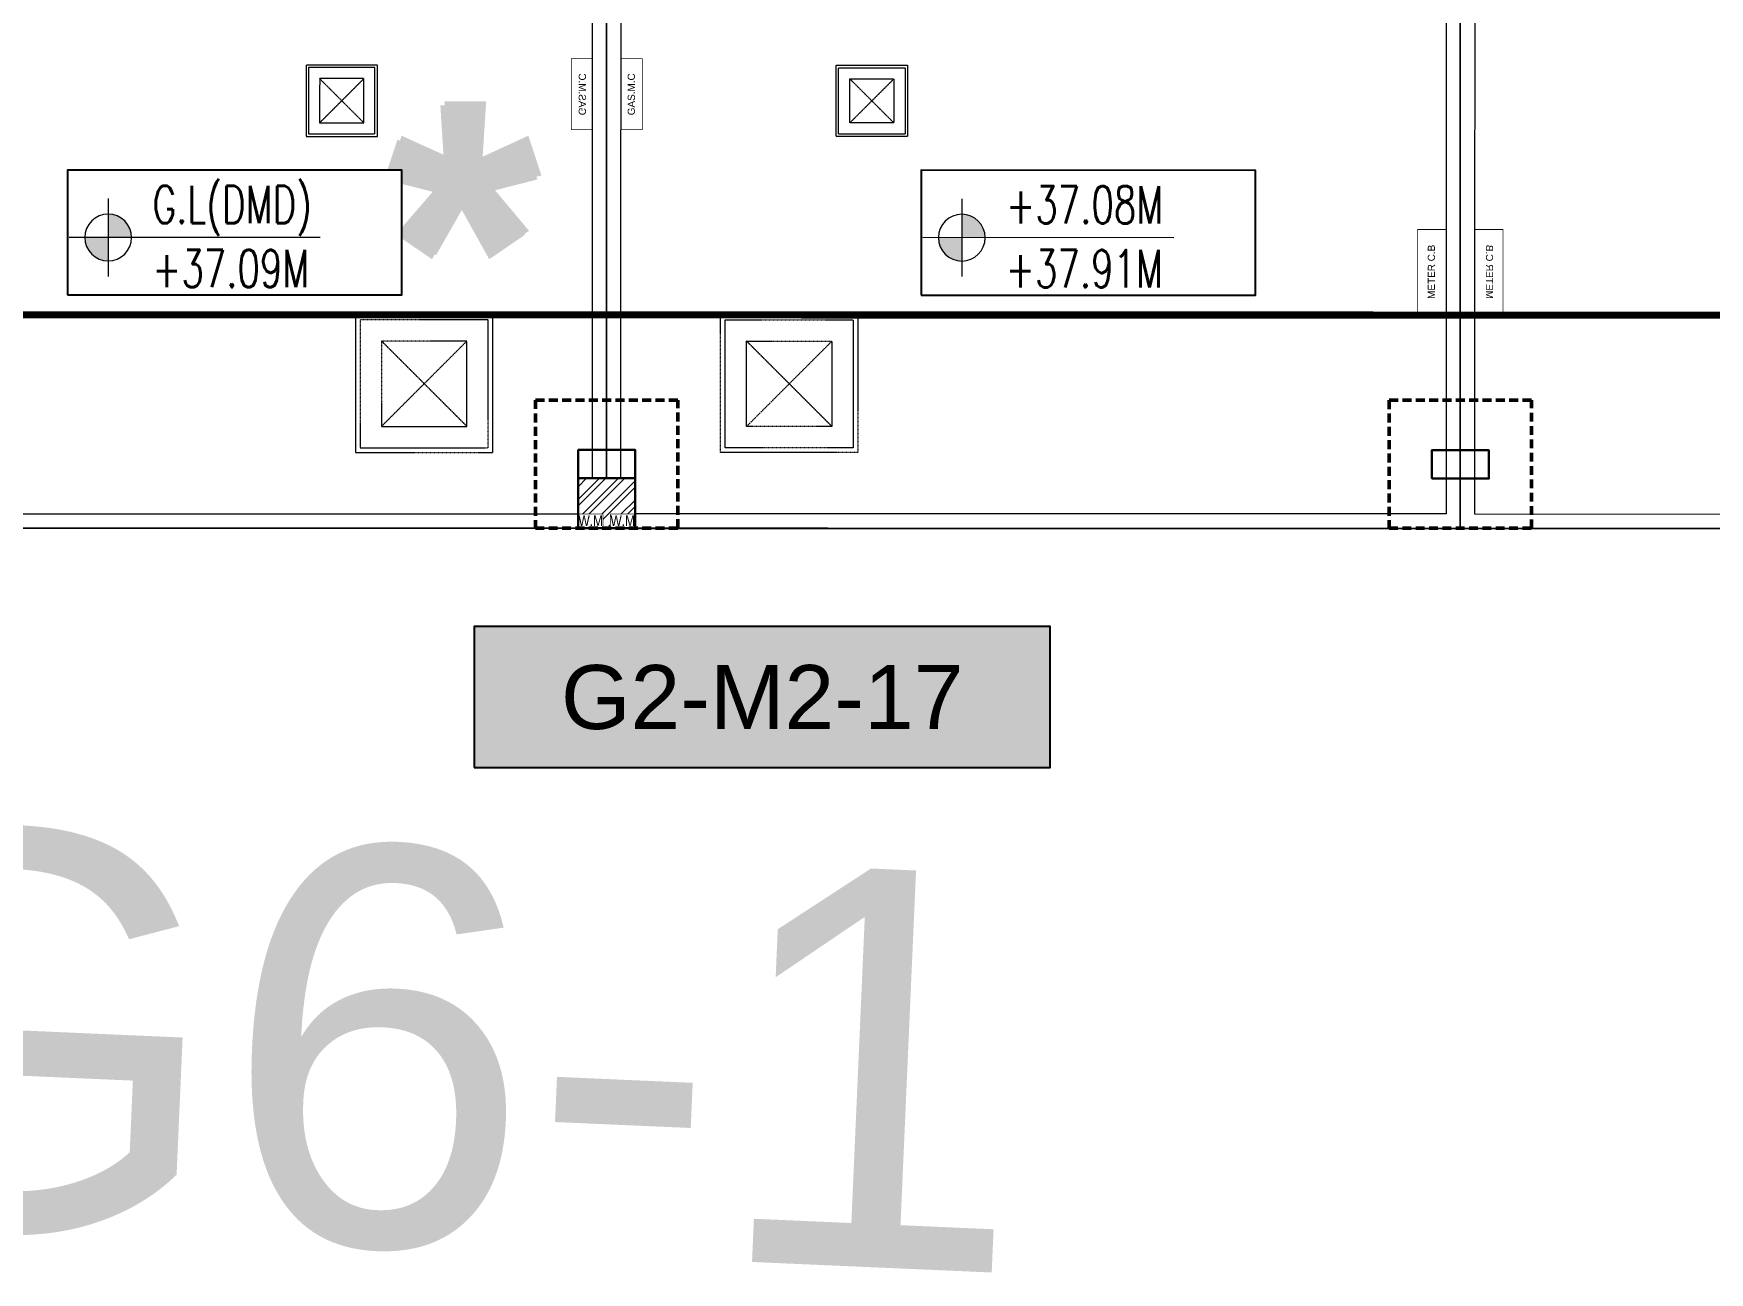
# Model space of a CAD drawing. Header units: centimetres. Extents: x -6122352 to 6876996, y -1694241 to 2592194.
# Drawn here: x 21553 to 33333, y -71385 to -62675 of the extents above; entities that cross this region are included whole.
import ezdxf
from ezdxf.enums import TextEntityAlignment as Align
from ezdxf.xclip import XClip

# ---------------------------------------------------------------- set-up
doc = ezdxf.new("R2010")
doc.units = ezdxf.units.CM
doc.header["$MEASUREMENT"] = 0
doc.header["$XCLIPFRAME"] = 2
for name, pattern in [('23585-XR-AR-END-SETTING OUT PLAN$0$HIDDEN', [0.375, 0.25, -0.125]), ('DASHED2', [0.375, 0.25, -0.125]), ('XR-AR-END-SETTING OUT PLAN$0$23261-XR-AR-SI-GF$0$HIDDEN', [0.375, 0.25, -0.125])]:
    doc.linetypes.add(name, pattern=pattern)
doc.layers.add('08-Compound Wall-4', color=7, linetype='Continuous', lineweight=25, true_color=0xff4405)
for name, color, linetype, lineweight in [('23585-XR-AR-102-6P-GF$0$A-FLOR-XREF', 7, 'Continuous', 9), ('23585-XR-AR-DAMAC PLOT LIMITS$0$1-Mid units', 41, 'Continuous', 5), ('23585-XR-AR-END-SETTING OUT PLAN$0$A-FLOR-UNDR', 8, '23585-XR-AR-END-SETTING OUT PLAN$0$HIDDEN', 5), ('23585-XR-AR-MID-ANNO-GF$0$945-4P-1-101-GROUND FLOOR PLAN$0$XR-MIDDLE-GROUND FLOOR PLAN$0$XR-MIDDLE-GROUND FLOOR PLAN$0$-DR-RW', 6, 'Continuous', 5), ('23585-XR-AR-MID-ANNO-GF$0$945-4P-1-101-GROUND FLOOR PLAN$0$XR-MIDDLE-GROUND FLOOR PLAN$0$XR-MIDDLE-GROUND FLOOR PLAN$0$S-ANNO-TXT', 3, 'Continuous', 25), ('23585-XR-AR-WATER METER$0$A-WALL', 7, 'Continuous', 30), ('23585-XR-AR-WATER METER$0$A-WALL-PATT', 8, 'Continuous', 5), ('23585-XR-AR-WATER METER$0$XR-END-GROUND FLOOR PLAN$0$XR-END-GROUND FLOOR PLAN$0$A-FLOR-PATT_EXT', 8, 'Continuous', 5), ('23585-XR-AR-WATER METER$0$XR-END-GROUND FLOOR PLAN$0$XR-MIDDLE TYPE 2-GROUND FLOOR PLAN$0$XR-MIDDLE-GROUND FLOOR PLAN$0$-DR-RW', 6, 'Continuous', 5), ('23585-XR-AR-WATER METER$0$XR-END-GROUND FLOOR PLAN$0$XR-MIDDLE TYPE 2-GROUND FLOOR PLAN$0$XR-MIDDLE-GROUND FLOOR PLAN$0$S-ANNO-TXT', 3, 'Continuous', 25), ('@ Foundations', 4, 'DASHED2', 50), ('A-ANNO-TEXT', 3, 'Continuous', 25), ('XR-AR-MID-SETTING OUT FOR MASTER$0$23585-XR-AR-MID-GROUND FLOOR$0$A-FLOR-PATT', 8, 'Continuous', 5), ('XR-AR-MID-SETTING OUT FOR MASTER$0$23585-XR-AR-MID-GROUND FLOOR$0$S-COLS', 51, 'Continuous', 40), ('XREF1$0$36-TAGLVL', 23, 'Continuous', 9)]:
    doc.layers.add(name, color=color, linetype=linetype, lineweight=lineweight)
for name, color, linetype in [('23585-XR-AR-BOUNDARY WALLS AND SETBACKS$0$setback', 7, 'XR-AR-END-SETTING OUT PLAN$0$23261-XR-AR-SI-GF$0$HIDDEN'), ('23585-XR-AR-MID-ANNO-GF$0$945-4P-1-101-GROUND FLOOR PLAN$0$XR-MIDDLE-GROUND FLOOR PLAN$0$XR-MIDDLE-GROUND FLOOR PLAN$0$-LPG-CABINET', 6, 'Continuous'), ('@MI-MEP', 7, 'Continuous'), ('@MI-REF LAYER', 7, 'Continuous'), ('B_TH_4', 7, 'Continuous'), ('PANEL-TAGS', 7, 'Continuous'), ('XR-AR-MID-SETTING OUT FOR MASTER$0$23585-XR-AR-MID-GROUND FLOOR$0$GS-HATCH-FLOOR TILE', 251, 'Continuous'), ('XREF1$0$S-LEVELS', 2, 'Continuous'), ('XREF1$0$TYPICAL NEW PROFILE', 3, 'Continuous')]:
    doc.layers.add(name, color=color, linetype=linetype)
doc.styles.add('23585-XR-AR-MALDIVE-1$0$Arial', font='arialbd.ttf')
doc.styles.add('23585-XR-AR-MALDIVE-2$0$Arial', font='arialbd.ttf')
doc.styles.add('23585-XR-AR-MID-ANNO-GF$0$SDC-TEXT', font='arial.ttf')
doc.styles.add('23585-XR-AR-WATER METER$0$XR-END-GROUND FLOOR PLAN$0$XR-MIDDLE TYPE 2-GROUND FLOOR PLAN$0$XR-MIDDLE-GROUND FLOOR PLAN$0$Arial_1', font='arial.ttf', dxfattribs={"height": 0.00295059880239521})
doc.styles.add('Arial', font='arialbd.ttf')
doc.styles.add('PANELTAG_STYLE', font='arial.ttf')
doc.styles.add('XREF1$0$DLT_TEXT', font='romans.shx', dxfattribs={"width": 0.7})

# ---------------------------------------------------------------- blocks, each defined once
blk = doc.blocks.new('23585-XR-AR-BOUNDARY WALLS AND SETBACKS')
at = {"layer": '23585-XR-AR-BOUNDARY WALLS AND SETBACKS$0$setback', "ltscale": 40, "const_width": 0.05}
blk.add_lwpolyline([(496468.9176381507, 2768885.427759894), (496454.540375519, 2768898.601392337), (496450.3855869831, 2768894.06698937), (496446.3321982162, 2768889.643201631), (496442.2787982172, 2768885.219401631), (496438.2251484075, 2768880.795547273), (496434.1717982174, 2768876.371801631), (496430.0156349582, 2768871.835837596), (496444.3924852831, 2768858.661973752), (496448.5491538487, 2768863.198452412), (496452.6025508895, 2768867.622249182), (496456.6559737102, 2768872.045874088), (496460.7093737099, 2768876.469474088), (496464.7627508904, 2768880.893249182)], close=True, dxfattribs=at)
blk = doc.blocks.new('A$C9d9485f6')
at = {"layer": 'A-ANNO-TEXT', "rotation": 312.4881850805905}
blk.add_blockref('23585-XR-AR-BOUNDARY WALLS AND SETBACKS', (-2377088.534775567, -1504219.252137818), dxfattribs=at)
blk = doc.blocks.new('23585-XR-AR-DAMAC PLOT LIMITS')
at = {"layer": '23585-XR-AR-DAMAC PLOT LIMITS$0$1-Mid units', "color": 251, "true_color": 0x636466}
for points in [[(496444.1202999996, 2768891.6699), (496448.1737000002, 2768896.093699999), (496465.8687000005, 2768879.879899999), (496461.8152999999, 2768875.4561)], [(496440.0669, 2768887.246099999), (496444.1202999996, 2768891.6699), (496461.8152999999, 2768875.4561), (496457.7619000003, 2768871.032500001)], [(496457.7619000003, 2768871.032500001), (496453.7084999997, 2768866.608899999), (496436.0132999998, 2768882.8223), (496440.0669, 2768887.246099999)]]:
    blk.add_lwpolyline(points, close=True, dxfattribs=at)
blk = doc.blocks.new('A$Cf093b529')
at = {"layer": 'A-ANNO-TEXT'}
blk.add_blockref('23585-XR-AR-DAMAC PLOT LIMITS', (-495391.9901121984, -2768603.441896566), dxfattribs=at)
blk = doc.blocks.new('XR-AR-MID-SETTING OUT FOR MASTER$0$23585-XR-AR-MID-GROUND FLOOR$0$945-4P-1-101-GROUND FLOOR PLAN$0$XR-MIDDLE-CAR PARK HATCH')
at = {"layer": 'XR-AR-MID-SETTING OUT FOR MASTER$0$23585-XR-AR-MID-GROUND FLOOR$0$A-FLOR-PATT'}
blk.add_lwpolyline([(9250.002853021142, 100.0129149327577), (9249.99679574091, 5500.000000009181), (15050.00005108526, 5502.664669244065), (15050.00005108526, 100.450321876061)], close=True, dxfattribs=at)
blk = doc.blocks.new('XR-AR-MID-SETTING OUT FOR MASTER$0$23585-XR-AR-MID-GROUND FLOOR$0$A$C08698786')
at = {"layer": 'XR-AR-MID-SETTING OUT FOR MASTER$0$23585-XR-AR-MID-GROUND FLOOR$0$S-COLS', "color": 252, "lineweight": 30}
for points in [[(-200.1009931564331, 549.9997375011444), (199.8990068435669, 549.9997372627258), (199.8990068435669, 349.999737739563), (-200.1009931564331, 349.9997375011444)], [(5799.899006843567, 549.9997372627258), (6199.899006605148, 549.9997370243073), (6199.899006843567, 349.9997375011444), (5799.899006843567, 349.9997372627258)]]:
    blk.add_lwpolyline(points, close=True, dxfattribs=at)
blk = doc.blocks.new('23585-XR-AR-END-SETTING OUT PLAN$0$MH-800')
at = {"ltscale": 5}
for p, q in [((-294.2866479934596, -650.7456844130211), (305.7133520064239, -50.74568441302017)), ((-294.2866479934596, -50.74568441302108), (305.7133520064239, -650.7456844130202))]:
    blk.add_line(p, q, dxfattribs=at)
for points in [[(-476.9225677270265, 131.8902353205449), (-476.9225677270265, -833.381604146587), (488.3492717399907, -833.381604146588), (488.3492717399907, 131.8902353205449)], [(-444.2866479934597, 99.25431558697892), (-444.2866479934596, -800.7456844130211), (455.7133520064239, -800.7456844130202), (455.7133520064241, 99.2543155869771)], [(-294.2866479934596, -50.74568441302108), (-294.2866479934596, -650.7456844130211), (305.7133520064239, -650.7456844130202), (305.7133520064239, -50.74568441302017)]]:
    blk.add_lwpolyline(points, close=True, dxfattribs=at)
blk = doc.blocks.new('XR-AR-MID-SETTING OUT FOR MASTER')
at = {"layer": '23585-XR-AR-MID-ANNO-GF$0$945-4P-1-101-GROUND FLOOR PLAN$0$XR-MIDDLE-GROUND FLOOR PLAN$0$XR-MIDDLE-GROUND FLOOR PLAN$0$-DR-RW', "ltscale": 100, "const_width": 5}
blk.add_lwpolyline([(5900.05176121055, 1500.450321767838), (5700.05176121055, 1500.450321767838), (5700.05176121055, 2100.450321767838), (5900.05176121055, 2100.450321767838)], close=True, dxfattribs=at)
at = {"layer": '23585-XR-AR-MID-ANNO-GF$0$945-4P-1-101-GROUND FLOOR PLAN$0$XR-MIDDLE-GROUND FLOOR PLAN$0$XR-MIDDLE-GROUND FLOOR PLAN$0$-LPG-CABINET', "ltscale": 100, "const_width": 5}
blk.add_lwpolyline([(250.0585004000168, 3300.452212361579), (250.0585004000168, 2800.452212361579), (100.0585004000168, 2800.452212361579), (100.0585004000168, 3300.452212361579)], close=True, dxfattribs=at)
at = {"layer": '08-Compound Wall-4', "ltscale": 100}
blk.add_blockref('XR-AR-MID-SETTING OUT FOR MASTER$0$23585-XR-AR-MID-GROUND FLOOR$0$945-4P-1-101-GROUND FLOOR PLAN$0$XR-MIDDLE-CAR PARK HATCH', (-9150.000085264444, 0.1875896453857422), dxfattribs=at)
at = {"layer": '23585-XR-AR-END-SETTING OUT PLAN$0$A-FLOR-UNDR', "color": 8, "ltscale": 100, "xscale": -0.5182770836547854, "yscale": 0.5182770836547854, "zscale": 0.5182770836547854, "rotation": 270.0000009865863}
blk.add_blockref('23585-XR-AR-END-SETTING OUT PLAN$0$MH-800', (2044.600959901667, 3001.106258045715, -0.002995261741824737), dxfattribs=at)
at = {"layer": '23585-XR-AR-END-SETTING OUT PLAN$0$A-FLOR-UNDR', "color": 8, "ltscale": 100, "xscale": -1, "rotation": 270.0000009865863}
blk.add_blockref('23585-XR-AR-END-SETTING OUT PLAN$0$MH-800', (1633.529236924, 1009.498782204852), dxfattribs=at)
at = {"layer": 'XR-AR-MID-SETTING OUT FOR MASTER$0$23585-XR-AR-MID-GROUND FLOOR$0$GS-HATCH-FLOOR TILE', "color": 8}
blk.add_blockref('XR-AR-MID-SETTING OUT FOR MASTER$0$23585-XR-AR-MID-GROUND FLOOR$0$A$C08698786', (-1.490116119384766e-07, 0), dxfattribs=at)
at = {"layer": '23585-XR-AR-MID-ANNO-GF$0$945-4P-1-101-GROUND FLOOR PLAN$0$XR-MIDDLE-GROUND FLOOR PLAN$0$XR-MIDDLE-GROUND FLOOR PLAN$0$S-ANNO-TXT', "color": 3, "style": '23585-XR-AR-MID-ANNO-GF$0$SDC-TEXT'}
for s, p in [('GAS.M.C', (172.1149954927678, 3050.039734449925)), ('METER C.B', (5795.544322382313, 1802.866097628541))]:
    blk.add_text(s, height=50, rotation=90, dxfattribs=at).set_placement(p, align=Align.MIDDLE)
blk = doc.blocks.new('MID UNIT')
at = {"xscale": 0.001, "yscale": 0.001, "zscale": 0.001}
blk.add_blockref('XR-AR-MID-SETTING OUT FOR MASTER', (0, 0), dxfattribs=at)
blk = doc.blocks.new('TH_4')
at = {"xscale": -1}
for p in [(495814.3053798475, 2769130.514097063), (495826.3053798475, 2769130.514097063)]:
    blk.add_blockref('MID UNIT', p, dxfattribs=at)
blk.add_blockref('MID UNIT', (495814.3053798428, 2769130.514097063))
at = {"insert": (495813.3053798291, 2769133.514097048), "char_height": 2, "attachment_point": 2, "style": 'Arial'}
blk.add_mtext('\\pxqc;*', dxfattribs=at)
blk = doc.blocks.new('A$C780da55d')
at = {"insert": (18.62198783661006, 2.621866757515818), "char_height": 2, "attachment_point": 2, "style": '23585-XR-AR-MALDIVE-1$0$Arial'}
blk.add_mtext('\\pxqc;*', dxfattribs=at)
at = {"layer": 'B_TH_4', "xscale": 1.000039159572381, "yscale": 1.000039159572381, "zscale": 1.000039159572381}
blk.add_blockref('TH_4', (-495814.0704651335, -2769239.302089663), dxfattribs=at)
blk = doc.blocks.new('23585-XR-AR-WATER METER')
blk.add_wipeout([(-200.00083404560428, 0.45032184000598363), (199.99916595409016, 0.45032184000598363), (199.99374185594934, 350.2358142019075), (-200.0062581437451, 350.2358142019075)])
at = {"layer": '23585-XR-AR-WATER METER$0$A-WALL-PATT'}
h = blk.add_hatch(dxfattribs=at)
h.set_pattern_fill('ANSI32', color=252, scale=10)
h.set_pattern_definition([(44.99999999999999, (-9150.002121202524, -3.605964593589306e-08), (-67.3519209080187, 67.3519209080187), []), (44.99999999999999, (-9105.100821202523, -3.605964593589306e-08), (-67.3519209080187, 67.3519209080187), [])])
h.paths.add_polyline_path([(-200.000834057435, 350.2358142078083), (-200.0008340456043, 99.99997110869299), (-25.08044399994833, 99.9999705669834), (-25.08044400054496, -2.657325239852071e-07), (24.99742407832673, 0.4503218400059268), (24.99742407832673, 100.4503218400059), (199.9991659493535, 100.4503218483005), (199.999165942274, 350.2358141960067)])
at = {"layer": '23585-XR-AR-WATER METER$0$A-WALL'}
blk.add_lwpolyline([(-200.0008340456043, 0.4503218400059268), (199.9991659540901, 0.4503218400059268), (199.9937418559493, 350.2358142019075), (-200.0062581437451, 350.2358142019075)], close=True, dxfattribs=at)
at = {"layer": '23585-XR-AR-WATER METER$0$XR-END-GROUND FLOOR PLAN$0$XR-END-GROUND FLOOR PLAN$0$A-FLOR-PATT_EXT'}
blk.add_line((100.0021185953301, 0), (-100.0021185953301, 0), dxfattribs=at)
at = {"layer": '23585-XR-AR-WATER METER$0$XR-END-GROUND FLOOR PLAN$0$XR-MIDDLE TYPE 2-GROUND FLOOR PLAN$0$XR-MIDDLE-GROUND FLOOR PLAN$0$-DR-RW', "ltscale": 100, "const_width": 5}
for points in [[(-200.0008340753848, -1.630542101338506e-07), (-200.0008340747809, 99.9999712113713), (-25.0804440291322, 99.9999712113713), (-25.08044402972882, -1.630542101338506e-07)], [(24.99742404915014, -6.913469405844808e-07), (24.99742404974677, 99.99997068307857), (199.9178140954027, 99.99997068307857), (199.9178140947988, -6.913469405844808e-07)]]:
    blk.add_lwpolyline(points, close=True, dxfattribs=at)
at = {"layer": '23585-XR-AR-WATER METER$0$XR-END-GROUND FLOOR PLAN$0$XR-MIDDLE TYPE 2-GROUND FLOOR PLAN$0$XR-MIDDLE-GROUND FLOOR PLAN$0$S-ANNO-TXT', "style": '23585-XR-AR-WATER METER$0$XR-END-GROUND FLOOR PLAN$0$XR-MIDDLE TYPE 2-GROUND FLOOR PLAN$0$XR-MIDDLE-GROUND FLOOR PLAN$0$Arial_1', "width": 0.8}
for p in [(-112.1458292370589, 52.01606430610263), (112.8524288874687, 52.0160637778099)]:
    blk.add_text('W.M', height=75, dxfattribs=at).set_placement(p, align=Align.MIDDLE)
blk = doc.blocks.new('23585-XR-AR-MALDIVE-2$0$TH_4')
blk.add_blockref('A$C780da55d', (495794.655359471, 2769130.864096801))
at = {"layer": '@ Foundations', "linetype": 'DASHED2', "ltscale": 0.25, "elevation": -5.795124248494133e-09}
blk.add_lwpolyline([(495820.8061370627, 2769131.41405448), (495819.805326706, 2769131.41405448), (495819.8049481167, 2769130.51405448), (495820.8057584733, 2769130.51405448)], close=True, dxfattribs=at)
at = {"layer": '23585-XR-AR-102-6P-GF$0$A-FLOR-XREF', "xscale": 0.001, "yscale": 0.001, "zscale": 0.001}
blk.add_blockref('23585-XR-AR-WATER METER', (495814.3056870353, 2769130.514051319), dxfattribs=at)
at = {"layer": '@ Foundations', "linetype": 'DASHED2', "ltscale": 0.25, "elevation": -5.795124248494133e-09}
blk.add_lwpolyline([(495814.8061370627, 2769131.41405448), (495813.805326706, 2769131.41405448), (495813.8049481167, 2769130.51405448), (495814.8057584733, 2769130.51405448)], close=True, dxfattribs=at)
blk = doc.blocks.new('A$C99e3be07')
at = {"color": 1, "true_color": 0xeb0000, "const_width": 0.009999999999999998}
blk.add_lwpolyline([(33.15261128824204, 3.377650864422321e-05), (27.1526064556092, 0), (21.15274908207357, 0.0001013374421745539), (15.15289170667529, 0.0002026737201958895), (9.152886874508113, 0.0001688962802290916), (0, 0.0001440956257283688), (0.0005651502870023251, 23.99999127932824), (9.152604304719716, 24.00005311449058), (15.15260913828388, 24.00008689239621), (21.15274908486754, 23.9999732109718), (27.1527539184317, 24.00000698887743), (33.1527587515302, 24.00004076538607), (42.30295500764623, 24.00004155770876), (42.30280754435807, 3.456883132457733e-05)], close=True, dxfattribs=at)
blk = doc.blocks.new('XREF1$0$LVL  ATTR')
at = {"color": 7}
blk.add_wipeout([(-0.33727806633866564, 0.38352486299273547), (1.8973092599409713, 0.38352486299273547), (1.8973092599409713, -0.45047952129880775), (-0.33727806633866564, -0.4504795212988073)], dxfattribs=at)
at = {"layer": 'XREF1$0$36-TAGLVL', "extrusion": (-4.888139810645865e-07, 1.406522031717416e-17, 0.9999999999998805)}
h = blk.add_hatch(color=252, dxfattribs=at)
h.paths.add_polyline_path([(-0.06536514837319736, 0.1562500046566129, 0.4142135623730951), (-0.2216151483731973, 4.656612873077392e-09), (-0.06536514837319736, 4.656612873077392e-09)])
h.paths.add_polyline_path([(0.09088485162680264, 4.656612873077392e-09), (-0.06536514837319736, 4.656612873077392e-09), (-0.06536514837319736, -0.1562499953433871, 0.4142135623730951)])
at = {"layer": 'XREF1$0$36-TAGLVL', "extrusion": (-4.888139810645865e-07, 1.406522031717408e-17, 0.9999999999998805)}
for p, q in [((-0.06536515014719235, -0.2604166821887048), (-0.06536515014719235, 0.2604166511446238)), ((1.351057254982072, -1.396983861923218e-08, 5.262988010916589e-07), (-0.3253053234689158, -1.396983861923218e-08, -1.018362459642307e-07))]:
    blk.add_line(p, q, dxfattribs=at)
blk.add_circle((-0.06536514830387681, -4.494034574497252e-25, 3.195139836529895e-08), 0.15625, dxfattribs=at)
at = {"layer": 'XREF1$0$S-LEVELS', "color": 1}
blk.add_lwpolyline([(-0.3372780663386656, 0.3835248629927364), (1.897309259940972, 0.3835248629927364), (1.897309259940972, -0.4504795212988069), (-0.3372780663386656, -0.4504795212988069)], close=True, dxfattribs=at)
at = {"layer": 'XREF1$0$TYPICAL NEW PROFILE', "color": 3, "style": 'XREF1$0$DLT_TEXT', "width": 0.7}
for tag, p in [('+0.00M', (0.2413431143818681, 0.067100426539497, -0.0001437184612911057)), ('S.S.L', (0.2413431143818681, -0.3452672204089993, -0.0001437184612911057))]:
    blk.add_attdef(tag, p, '', height=0.2500000000000001, dxfattribs=at)
blk = doc.blocks.new('A$C74e00340')
at = {"color": 1, "true_color": 0xeb0000, "const_width": 0.01}
blk.add_lwpolyline([(36.77247674774844, -15.13719563186169), (30.7724719151156, -15.1372294081375), (24.77261454157997, -15.13712807092816), (18.77275716618169, -15.13702673465014), (12.77275233401451, -15.13706051185727), (3.6198654595064, -15.13708531297743), (3.620430609793402, 8.862761870957911), (12.77246976422612, 8.862823706120253), (18.77247459779028, 8.862857484258711), (24.77261454437394, 8.862743802368641), (30.7726193779381, 8.8627775805071), (36.7726242110366, 8.862811356782913), (45.92282046715263, 8.862812149338424), (45.92267300386447, -15.13719483930618)], close=True, dxfattribs=at)
blk = doc.blocks.new('PANELTAG')
at = {"layer": 'PANEL-TAGS', "color": 1}
blk.add_lwpolyline([(-13.5, -3.3), (13.5, -3.3), (13.5, 3.3), (-13.5, 3.3)], close=True, dxfattribs=at)
at = {"layer": 'PANEL-TAGS', "color": 40, "true_color": 0xffd700}
blk.add_solid([(-13.5, -3.3), (13.5, -3.3), (-13.5, 3.3), (13.5, 3.3)], dxfattribs=at)
at = {"layer": 'PANEL-TAGS', "color": 5, "style": 'PANELTAG_STYLE'}
blk.add_attdef('TAGNO', text='', height=3, dxfattribs=at).set_placement((0, 0), align=Align.CENTER)

msp = doc.modelspace()

# ---------------------------------------------------------------- block references
at = {"layer": '@MI-REF LAYER', "xscale": 1000, "yscale": 1000, "zscale": 1000}
msp.add_blockref('A$C9d9485f6', (-23958.95045533385, 48155.57226163784), dxfattribs=at)
at = {"layer": '@MI-REF LAYER', "xscale": 1000, "yscale": 1000, "zscale": 1000, "rotation": 312.4882903633292}
msp.add_blockref('A$Cf093b529', (-891608.7329339073, 539022.7201118186), dxfattribs=at)
at = {"layer": 'PANEL-TAGS'}
ref = msp.add_blockref('PANELTAG', (26674.73328190157, -67339.8582274355), dxfattribs=dict(at, xscale=150, yscale=150, zscale=150))
ref.add_attrib('TAGNO', 'G2-M2-17', dxfattribs={"color": 5, "height": 450, "style": 'PANELTAG_STYLE'}).set_placement((26674.73328190157, -67339.8582274355), align=Align.MIDDLE_CENTER)

# ---------------------------------------------------------------- texts
at = {"layer": '@MI-REF LAYER', "insert": (24195.54464518093, -69824.29084056162), "char_height": 2800, "attachment_point": 5, "rotation": 357.48829036321, "style": '23585-XR-AR-MALDIVE-2$0$Arial'}
msp.add_mtext('\\A1;{\\fArial|b0|i0|c0|p34;G6-1}', dxfattribs=at)

# ---------------------------------------------------------------- next in the draw order: block references
at = {"layer": '@MI-REF LAYER'}
ref = msp.add_blockref('23585-XR-AR-MALDIVE-2$0$TH_4', (-496279777.8169057, -2769108698.086151), dxfattribs=dict(at, xscale=999.9999999999998, yscale=999.9999999999998, zscale=999.9999999999998, rotation=359.98983950651))
XClip(ref).set_block_clipping_path([(495835.39572674944, 2769154.443476159), (495826.30553093296, 2769154.413798146), (495820.30552665447, 2769154.4137643697), (495814.3055218209, 2769154.4137305906), (495808.305379417, 2769154.4138442734), (495802.30537704076, 2769154.4138104953), (495793.353489768, 2769154.4437513817), (495793.3527721728, 2769130.513902019), (495835.39557971875, 2769130.513791944)])

# ---------------------------------------------------------------- next in the draw order: block references
at = {"layer": '@MI-MEP', "color": 10, "xscale": 1000, "yscale": 1000, "zscale": 1000, "rotation": 359.9898395068178}
msp.add_blockref('A$C99e3be07', (4428.327598600954, -66148.88444038676), dxfattribs=at)

# ---------------------------------------------------------------- next in the draw order: block references
at = {"layer": '@MI-REF LAYER', "color": 7}
ref = msp.add_blockref('XREF1$0$LVL  ATTR', (22146.18233089369, -64109.18507545332, -1.028711233885912e-09), dxfattribs=dict(at, xscale=-1051.480567989675, yscale=1051.480567989676, zscale=1051.480567989675, rotation=179.9900720309284))
ref.add_attrib('S.S.L', 'G.L(DMD)', (22389.24602122742, -64009.05556010827, -0.1511171703383115), dxfattribs={"layer": 'XREF1$0$TYPICAL NEW PROFILE', "color": 3, "height": 262.8701419974187, "rotation": 359.9900753219566, "style": 'XREF1$0$DLT_TEXT', "width": 0.7})
ref.add_attrib('+0.00M', '+37.09M ', (22386.94265877135, -64458.39015911036, -0.1511171703383115), dxfattribs={"layer": 'XREF1$0$TYPICAL NEW PROFILE', "color": 3, "height": 262.8701419974187, "rotation": 359.9900753219566, "style": 'XREF1$0$DLT_TEXT', "width": 0.7})
ref = msp.add_blockref('XREF1$0$LVL  ATTR', (28146.1786306115, -64110.21530141879, -1.028711233885912e-09), dxfattribs=dict(at, xscale=-1051.480567989675, yscale=1051.480567989676, zscale=1051.480567989675, rotation=179.9900720309284))
ref.add_attrib('S.S.L', '+37.08M ', (28389.24232094523, -64010.08578607373, -0.1511171703383115), dxfattribs={"layer": 'XREF1$0$TYPICAL NEW PROFILE', "color": 3, "height": 262.8701419974187, "rotation": 359.9900753219566, "style": 'XREF1$0$DLT_TEXT', "width": 0.7})
ref.add_attrib('+0.00M', '+37.91M ', (28386.93895848916, -64459.42038507583, -0.1511171703383115), dxfattribs={"layer": 'XREF1$0$TYPICAL NEW PROFILE', "color": 3, "height": 262.8701419974187, "rotation": 359.9900753219566, "style": 'XREF1$0$DLT_TEXT', "width": 0.7})

# ---------------------------------------------------------------- next in the draw order: block references
at = {"layer": '@MI-REF LAYER', "color": 10, "xscale": 1000, "yscale": 1000, "zscale": 1000, "rotation": 359.9898395064581}
msp.add_blockref('A$C74e00340', (811.1465425571641, -51011.01334451637), dxfattribs=at)

doc.saveas('drawing.dxf')
